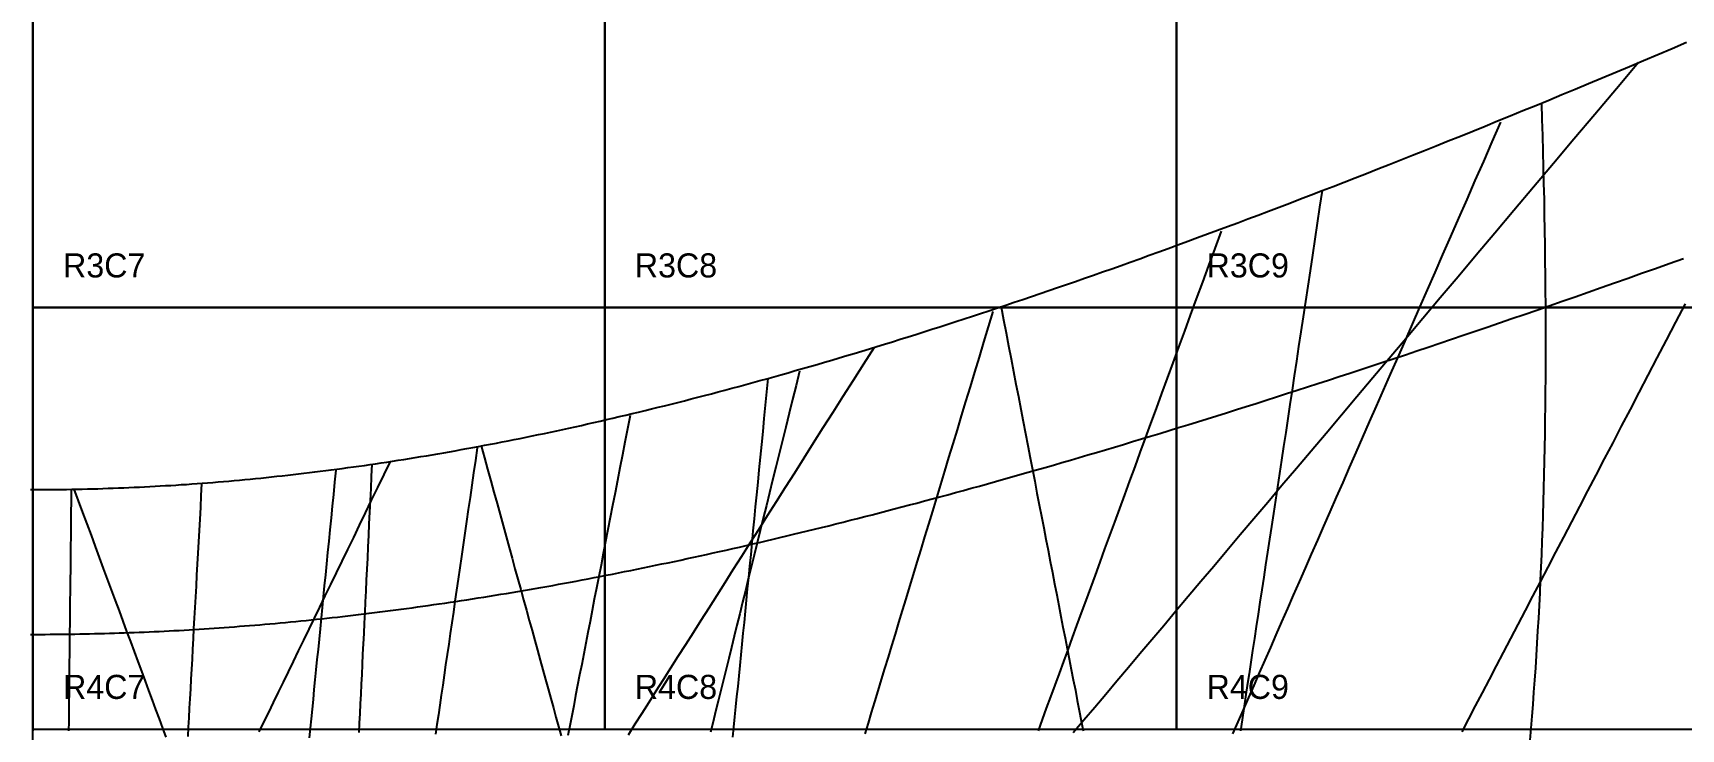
# Model space of a CAD drawing. Header units: millimetres. Extents: x -5707 to 5707, y -4531 to 2800.
# Drawn here: x 0 to 2738, y 0 to 1156 of the extents above; entities that cross this region are included whole.
import ezdxf

# ---------------------------------------------------------------- set-up
doc = ezdxf.new("R2010")
doc.units = ezdxf.units.MM
for name, color, linetype in [('ASR1', 6, 'Continuous'), ('DECL', 30, 'Continuous'), ('HOUR', 7, 'Continuous'), ('HOUR20', 8, 'Continuous'), ('MERID', 40, 'Continuous'), ('RISE', 3, 'Continuous'), ('SET', 2, 'Continuous'), ('SLABS', 9, 'Continuous'), ('TEMP', 5, 'Continuous')]:
    doc.layers.add(name, color=color, linetype=linetype)

msp = doc.modelspace()

# ---------------------------------------------------------------- linework, layer by layer
at = {"layer": 'ASR1'}
msp.add_lwpolyline([(2506.3, 1039.7), (2507.2, 1012.6), (2508, 985.7), (2508.7, 959), (2509.4, 932.5), (2510, 906.3), (2510.6, 880.2), (2511.1, 854.4), (2511.5, 828.8), (2511.9, 803.4), (2512.2, 778.2), (2512.5, 753.2), (2512.7, 728.4), (2512.9, 703.8), (2513, 679.4), (2513.1, 655.1), (2513, 631.1), (2513, 607.2), (2512.9, 583.5), (2512.7, 559.9), (2512.5, 536.6), (2512.2, 513.4), (2511.8, 490.4), (2511.4, 467.5), (2511, 444.8), (2510.5, 422.2), (2509.9, 399.9), (2509.3, 377.6), (2508.6, 355.5), (2507.9, 333.6), (2507.1, 311.8), (2506.2, 290.1), (2505.3, 268.6), (2504.4, 247.3), (2503.4, 226.1), (2502.3, 205), (2501.2, 184), (2500, 163.2), (2498.8, 142.5), (2497.5, 122), (2496.2, 101.5), (2494.8, 81.2), (2493.3, 61.1), (2491.8, 41), (2490.3, 21.1), (2488.7, 1.3), (2487, -18.4)], dxfattribs=at)
at = {"layer": 'DECL'}
for points in [[(-4.3, 397.7), (4.3, 397.7), (12.9, 397.7), (21.5, 397.7), (30.1, 397.8), (38.7, 397.9), (47.3, 398), (55.9, 398.1), (64.5, 398.2), (73.1, 398.4), (81.8, 398.6), (90.4, 398.8), (99, 399), (107.6, 399.2), (116.2, 399.5), (124.9, 399.8), (133.5, 400.1), (142.2, 400.4), (150.8, 400.7), (159.5, 401.1), (168.1, 401.5), (176.8, 401.9), (185.4, 402.3), (194.1, 402.8), (202.8, 403.2), (211.5, 403.7), (220.2, 404.2), (228.9, 404.7), (237.6, 405.3), (246.4, 405.9), (255.1, 406.4), (263.8, 407.1), (272.6, 407.7), (281.3, 408.3), (290.1, 409), (298.9, 409.7), (307.7, 410.4), (316.5, 411.2), (325.3, 411.9), (334.2, 412.7), (343, 413.5), (351.9, 414.3), (360.7, 415.1), (369.6, 416), (378.5, 416.9), (387.4, 417.8), (396.4, 418.7), (405.3, 419.7), (414.3, 420.7), (423.2, 421.6), (432.2, 422.7), (441.2, 423.7), (450.3, 424.8), (459.3, 425.8), (468.3, 427), (477.4, 428.1), (486.5, 429.2), (495.6, 430.4), (504.8, 431.6), (513.9, 432.8), (523.1, 434.1), (532.3, 435.3), (541.5, 436.6), (550.7, 437.9), (560, 439.3), (569.3, 440.6), (578.6, 442), (587.9, 443.4), (597.2, 444.9), (606.6, 446.3), (616, 447.8), (625.4, 449.3), (634.8, 450.8), (644.3, 452.4), (653.8, 454), (663.3, 455.6), (672.9, 457.2), (682.4, 458.9), (692, 460.5), (701.7, 462.3), (711.3, 464), (721, 465.7), (730.7, 467.5), (740.5, 469.3), (750.3, 471.2), (760.1, 473.1), (769.9, 474.9), (779.8, 476.9), (789.7, 478.8), (799.6, 480.8), (809.6, 482.8), (819.6, 484.8), (829.6, 486.9), (839.7, 489), (849.8, 491.1), (860, 493.2), (870.2, 495.4), (880.4, 497.6), (890.6, 499.8), (900.9, 502.1), (911.3, 504.4), (921.6, 506.7), (932.1, 509.1), (942.5, 511.4), (953, 513.9), (963.6, 516.3), (974.1, 518.8), (984.8, 521.3), (995.4, 523.8), (1006.2, 526.4), (1016.9, 529), (1027.7, 531.7), (1038.6, 534.3), (1049.5, 537), (1060.4, 539.8), (1071.4, 542.5), (1082.5, 545.3), (1093.6, 548.2), (1104.7, 551.1), (1115.9, 554), (1127.2, 556.9), (1138.5, 559.9), (1149.8, 562.9), (1161.2, 566), (1172.7, 569.1), (1184.2, 572.2), (1195.8, 575.4), (1207.5, 578.6), (1219.2, 581.8), (1230.9, 585.1), (1242.7, 588.4), (1254.6, 591.8), (1266.6, 595.2), (1278.6, 598.7), (1290.7, 602.1), (1302.8, 605.7), (1315, 609.2), (1327.3, 612.8), (1339.6, 616.5), (1352, 620.2), (1364.5, 623.9), (1377, 627.7), (1389.7, 631.6), (1402.3, 635.4), (1415.1, 639.3), (1428, 643.3), (1440.9, 647.3), (1453.9, 651.4), (1467, 655.5), (1480.1, 659.7), (1493.3, 663.9), (1506.7, 668.1), (1520.1, 672.4), (1533.6, 676.8), (1547.1, 681.2), (1560.8, 685.6), (1574.5, 690.2), (1588.4, 694.7), (1602.3, 699.3), (1616.3, 704), (1630.4, 708.8), (1644.7, 713.5), (1659, 718.4), (1673.4, 723.3), (1687.9, 728.2), (1702.5, 733.3), (1717.2, 738.3), (1732, 743.5), (1747, 748.7), (1762, 753.9), (1777.1, 759.2), (1792.4, 764.6), (1807.8, 770.1), (1823.2, 775.6), (1838.8, 781.2), (1854.5, 786.8), (1870.4, 792.6), (1886.3, 798.3), (1902.4, 804.2), (1918.6, 810.1), (1935, 816.1), (1951.4, 822.2), (1968, 828.4), (1984.8, 834.6), (2001.7, 840.9), (2018.7, 847.3), (2035.8, 853.7), (2053.1, 860.3), (2070.6, 866.9), (2088.2, 873.6), (2105.9, 880.4), (2123.8, 887.2), (2141.9, 894.2), (2160.1, 901.2), (2178.4, 908.4), (2197, 915.6), (2215.7, 922.9), (2234.6, 930.3), (2253.6, 937.8), (2272.8, 945.4), (2292.2, 953.1), (2311.8, 960.9), (2331.6, 968.8), (2351.6, 976.8), (2371.7, 984.9), (2392.1, 993.1), (2412.6, 1001.4), (2433.4, 1009.9), (2454.3, 1018.4), (2475.5, 1027.1), (2496.9, 1035.8), (2518.5, 1044.7), (2540.3, 1053.7), (2562.3, 1062.9), (2584.6, 1072.1), (2607.1, 1081.5), (2629.9, 1091), (2652.9, 1100.6), (2676.1, 1110.4), (2699.6, 1120.3), (2723.4, 1130.4), (2747.4, 1140.6)], [(-4.1, 157.2), (4.1, 157.2), (12.3, 157.2), (20.5, 157.2), (28.6, 157.3), (36.8, 157.3), (45, 157.4), (53.2, 157.5), (61.4, 157.6), (69.6, 157.7), (77.8, 157.9), (86, 158), (94.2, 158.2), (102.4, 158.4), (110.6, 158.6), (118.8, 158.8), (127, 159), (135.3, 159.3), (143.5, 159.5), (151.7, 159.8), (159.9, 160.1), (168.2, 160.4), (176.4, 160.7), (184.7, 161.1), (192.9, 161.4), (201.2, 161.8), (209.5, 162.2), (217.8, 162.6), (226.1, 163), (234.3, 163.5), (242.7, 163.9), (251, 164.4), (259.3, 164.9), (267.6, 165.4), (276, 165.9), (284.3, 166.4), (292.7, 167), (301, 167.5), (309.4, 168.1), (317.8, 168.7), (326.2, 169.3), (334.6, 169.9), (343, 170.6), (351.5, 171.2), (359.9, 171.9), (368.4, 172.6), (376.9, 173.3), (385.3, 174), (393.8, 174.8), (402.4, 175.5), (410.9, 176.3), (419.4, 177.1), (428, 177.9), (436.6, 178.8), (445.2, 179.6), (453.8, 180.5), (462.4, 181.3), (471, 182.2), (479.7, 183.2), (488.4, 184.1), (497.1, 185), (505.8, 186), (514.5, 187), (523.2, 188), (532, 189), (540.8, 190.1), (549.6, 191.1), (558.4, 192.2), (567.3, 193.3), (576.1, 194.4), (585, 195.5), (593.9, 196.7), (602.9, 197.8), (611.8, 199), (620.8, 200.2), (629.8, 201.5), (638.8, 202.7), (647.9, 204), (656.9, 205.3), (666, 206.6), (675.1, 207.9), (684.3, 209.2), (693.5, 210.6), (702.7, 212), (711.9, 213.4), (721.1, 214.8), (730.4, 216.2), (739.7, 217.7), (749.1, 219.2), (758.4, 220.7), (767.8, 222.2), (777.3, 223.8), (786.7, 225.3), (796.2, 226.9), (805.7, 228.5), (815.3, 230.2), (824.9, 231.8), (834.5, 233.5), (844.1, 235.2), (853.8, 236.9), (863.5, 238.6), (873.3, 240.4), (883.1, 242.2), (892.9, 244), (902.8, 245.8), (912.7, 247.7), (922.6, 249.6), (932.6, 251.5), (942.6, 253.4), (952.6, 255.4), (962.7, 257.3), (972.9, 259.3), (983, 261.4), (993.3, 263.4), (1003.5, 265.5), (1013.8, 267.6), (1024.1, 269.7), (1034.5, 271.9), (1045, 274.1), (1055.4, 276.3), (1066, 278.5), (1076.5, 280.7), (1087.1, 283), (1097.8, 285.3), (1108.5, 287.7), (1119.3, 290.1), (1130.1, 292.4), (1140.9, 294.9), (1151.8, 297.3), (1162.8, 299.8), (1173.8, 302.3), (1184.9, 304.9), (1196, 307.4), (1207.2, 310), (1218.4, 312.7), (1229.7, 315.3), (1241.1, 318), (1252.5, 320.7), (1263.9, 323.5), (1275.5, 326.3), (1287, 329.1), (1298.7, 331.9), (1310.4, 334.8), (1322.2, 337.7), (1334, 340.7), (1345.9, 343.7), (1357.9, 346.7), (1369.9, 349.7), (1382, 352.8), (1394.2, 355.9), (1406.4, 359.1), (1418.7, 362.3), (1431.1, 365.5), (1443.6, 368.8), (1456.1, 372.1), (1468.7, 375.4), (1481.4, 378.8), (1494.1, 382.2), (1507, 385.7), (1519.9, 389.2), (1532.9, 392.7), (1546, 396.3), (1559.1, 399.9), (1572.4, 403.6), (1585.7, 407.3), (1599.1, 411.1), (1612.6, 414.8), (1626.2, 418.7), (1639.9, 422.6), (1653.7, 426.5), (1667.5, 430.4), (1681.5, 434.5), (1695.6, 438.5), (1709.7, 442.6), (1724, 446.8), (1738.3, 451), (1752.8, 455.2), (1767.3, 459.5), (1782, 463.9), (1796.8, 468.3), (1811.7, 472.8), (1826.7, 477.3), (1841.8, 481.8), (1857, 486.4), (1872.3, 491.1), (1887.8, 495.8), (1903.3, 500.6), (1919, 505.4), (1934.8, 510.3), (1950.8, 515.3), (1966.8, 520.3), (1983, 525.4), (1999.4, 530.5), (2015.8, 535.7), (2032.4, 540.9), (2049.1, 546.3), (2066, 551.7), (2083, 557.1), (2100.2, 562.6), (2117.5, 568.2), (2134.9, 573.9), (2152.5, 579.6), (2170.3, 585.4), (2188.2, 591.2), (2206.3, 597.2), (2224.5, 603.2), (2242.9, 609.3), (2261.5, 615.4), (2280.2, 621.7), (2299.1, 628), (2318.2, 634.4), (2337.4, 640.9), (2356.9, 647.5), (2376.5, 654.1), (2396.3, 660.8), (2416.4, 667.7), (2436.6, 674.6), (2457, 681.6), (2477.6, 688.7), (2498.4, 695.8), (2519.4, 703.1), (2540.7, 710.5), (2562.1, 718), (2583.8, 725.5), (2605.7, 733.2), (2627.8, 741), (2650.2, 748.9), (2672.8, 756.9), (2695.7, 765), (2718.8, 773.2), (2742.1, 781.5)]]:
    msp.add_lwpolyline(points, dxfattribs=at)
at = {"layer": 'HOUR'}
for points in [[(1595, 693.6), (1587.2, 667.9), (1579.5, 642.4), (1571.9, 617.4), (1564.4, 592.6), (1557, 568.2), (1549.6, 544.1), (1542.4, 520.4), (1535.3, 496.9), (1528.3, 473.7), (1521.3, 450.8), (1514.5, 428.2), (1507.7, 405.9), (1501, 383.8), (1494.4, 362), (1487.9, 340.5), (1481.4, 319.2), (1475, 298.2), (1468.7, 277.4), (1462.5, 256.9), (1456.3, 236.5), (1450.2, 216.5), (1444.2, 196.6), (1438.3, 177), (1432.4, 157.6), (1426.5, 138.4), (1420.8, 119.4), (1415.1, 100.6), (1409.4, 82), (1403.8, 63.6), (1398.3, 45.4), (1392.9, 27.4), (1387.5, 9.5), (1382.1, -8.1)], [(2745.1, 706), (2729.3, 675.8), (2713.7, 645.9), (2698.3, 616.5), (2683.2, 587.6), (2668.3, 559), (2653.6, 530.8), (2639, 503), (2624.7, 475.6), (2610.6, 448.6), (2596.7, 421.9), (2582.9, 395.6), (2569.4, 369.6), (2556, 344), (2542.8, 318.7), (2529.7, 293.7), (2516.8, 269), (2504.1, 244.7), (2491.6, 220.6), (2479.1, 196.9), (2466.9, 173.4), (2454.8, 150.2), (2442.8, 127.3), (2431, 104.7), (2419.3, 82.3), (2407.8, 60.2), (2396.4, 38.4), (2385.1, 16.8), (2373.9, -4.6)], [(738.2, 467.1), (735.1, 446.1), (732.1, 425.3), (729.1, 404.8), (726.2, 384.6), (723.3, 364.5), (720.4, 344.7), (717.5, 325.2), (714.7, 305.8), (711.9, 286.7), (709.2, 267.8), (706.5, 249.1), (703.8, 230.6), (701.1, 212.4), (698.5, 194.3), (695.9, 176.4), (693.3, 158.7), (690.7, 141.2), (688.2, 123.8), (685.7, 106.7), (683.2, 89.7), (680.8, 72.9), (678.3, 56.2), (675.9, 39.8), (673.6, 23.5), (671.2, 7.3), (668.9, -8.7)], [(63.5, 398.1), (63.3, 378.4), (63.1, 359), (62.9, 339.9), (62.7, 320.9), (62.5, 302.2), (62.3, 283.7), (62.1, 265.3), (61.9, 247.2), (61.7, 229.3), (61.5, 211.6), (61.3, 194), (61.1, 176.7), (60.9, 159.5), (60.8, 142.5), (60.6, 125.7), (60.4, 109.1), (60.2, 92.6), (60, 76.3), (59.9, 60.2), (59.7, 44.2), (59.5, 28.4), (59.4, 12.7), (59.2, -2.8)]]:
    msp.add_lwpolyline(points, dxfattribs=at)
at = {"layer": 'HOUR20'}
for points in [[(2438.5, 1007.9), (2424.1, 975), (2409.9, 942.7), (2395.9, 910.8), (2382.2, 879.4), (2368.6, 848.5), (2355.3, 818), (2342.1, 788), (2329.1, 758.4), (2316.3, 729.3), (2303.7, 700.5), (2291.3, 672.2), (2279.1, 644.3), (2267, 616.7), (2255.1, 589.6), (2243.3, 562.8), (2231.8, 536.4), (2220.3, 510.3), (2209, 484.6), (2197.9, 459.2), (2186.9, 434.1), (2176.1, 409.4), (2165.4, 384.9), (2154.8, 360.8), (2144.3, 337), (2134, 313.5), (2123.8, 290.2), (2113.8, 267.3), (2103.8, 244.6), (2094, 222.2), (2084.3, 200.1), (2074.7, 178.2), (2065.2, 156.6), (2055.9, 135.2), (2046.6, 114.1), (2037.4, 93.2), (2028.4, 72.5), (2019.4, 52.1), (2010.6, 31.9), (2001.8, 11.9), (1993.1, -7.9)], [(1974.1, 826.9), (1963.6, 798.2), (1953.2, 769.9), (1943, 742), (1932.9, 714.5), (1922.9, 687.4), (1913.1, 660.7), (1903.5, 634.3), (1893.9, 608.3), (1884.5, 582.6), (1875.2, 557.3), (1866.1, 532.3), (1857, 507.6), (1848.1, 483.3), (1839.3, 459.2), (1830.6, 435.5), (1822, 412.1), (1813.5, 388.9), (1805.1, 366.1), (1796.9, 343.5), (1788.7, 321.2), (1780.6, 299.1), (1772.6, 277.4), (1764.7, 255.8), (1756.9, 234.6), (1749.2, 213.5), (1741.6, 192.8), (1734.1, 172.2), (1726.6, 151.9), (1719.3, 131.8), (1712, 111.9), (1704.8, 92.3), (1697.6, 72.8), (1690.6, 53.6), (1683.6, 34.6), (1676.7, 15.8), (1669.9, -2.9)], [(1273.6, 594.4), (1267.8, 570.7), (1262, 547.4), (1256.3, 524.4), (1250.7, 501.6), (1245.2, 479.2), (1239.7, 457), (1234.3, 435.1), (1229, 413.4), (1223.7, 392.1), (1218.5, 371), (1213.4, 350.1), (1208.3, 329.5), (1203.2, 309.1), (1198.3, 288.9), (1193.4, 269), (1188.5, 249.3), (1183.7, 229.8), (1179, 210.6), (1174.3, 191.5), (1169.6, 172.7), (1165, 154), (1160.5, 135.6), (1156, 117.4), (1151.5, 99.3), (1147.1, 81.5), (1142.8, 63.8), (1138.5, 46.3), (1134.2, 29), (1130, 11.8), (1125.8, -5.1)], [(992.1, 520.7), (987.8, 498.6), (983.5, 476.7), (979.3, 455.2), (975.2, 433.9), (971.1, 412.8), (967.1, 392.1), (963.1, 371.5), (959.1, 351.2), (955.2, 331.2), (951.4, 311.3), (947.5, 291.7), (943.8, 272.3), (940.1, 253.2), (936.4, 234.2), (932.7, 215.5), (929.1, 197), (925.6, 178.6), (922, 160.5), (918.5, 142.5), (915.1, 124.8), (911.7, 107.2), (908.3, 89.8), (904.9, 72.6), (901.6, 55.6), (898.4, 38.7), (895.1, 22), (891.9, 5.5), (888.7, -10.9)], [(503.2, 430.1), (501.2, 409.8), (499.2, 389.8), (497.2, 370), (495.3, 350.5), (493.4, 331.1), (491.5, 312), (489.6, 293.1), (487.7, 274.5), (485.9, 256), (484.1, 237.7), (482.3, 219.6), (480.5, 201.8), (478.7, 184.1), (477, 166.6), (475.3, 149.3), (473.6, 132.1), (471.9, 115.2), (470.2, 98.4), (468.6, 81.8), (466.9, 65.4), (465.3, 49.1), (463.7, 33), (462.1, 17), (460.6, 1.2), (459, -14.5)], [(280.2, 407.5), (279.1, 387.7), (278.1, 368.1), (277, 348.8), (275.9, 329.6), (274.9, 310.7), (273.9, 292), (272.9, 273.6), (271.9, 255.3), (270.9, 237.2), (269.9, 219.3), (268.9, 201.6), (268, 184.1), (267, 166.8), (266.1, 149.6), (265.2, 132.7), (264.3, 115.9), (263.3, 99.3), (262.4, 82.8), (261.6, 66.6), (260.7, 50.4), (259.8, 34.5), (258.9, 18.7), (258.1, 3), (257.2, -12.5)]]:
    msp.add_lwpolyline(points, dxfattribs=at)
at = {"layer": 'MERID'}
msp.add_lwpolyline([(0, -2800), (0, 2800)], dxfattribs=at)
at = {"layer": 'RISE'}
for points in [[(2667.5, 1106.8), (2630.9, 1063.3), (2595.1, 1020.8), (2560.2, 979.5), (2526.2, 939.1), (2493, 899.7), (2460.6, 861.3), (2428.9, 823.7), (2398, 787), (2367.8, 751.2), (2338.2, 716.1), (2309.3, 681.9), (2281.1, 648.3), (2253.4, 615.5), (2226.3, 583.4), (2199.8, 552), (2173.9, 521.2), (2148.4, 491.1), (2123.5, 461.6), (2099.1, 432.6), (2075.1, 404.2), (2051.6, 376.4), (2028.6, 349.1), (2006, 322.3), (1983.8, 296), (1962, 270.2), (1940.6, 244.9), (1919.6, 220), (1899, 195.6), (1878.7, 171.6), (1858.8, 148), (1839.2, 124.8), (1820, 102), (1801.1, 79.6), (1782.5, 57.6), (1764.1, 35.9), (1746.1, 14.6), (1728.4, -6.4)], [(1397.4, 633.9), (1379.8, 606.2), (1362.6, 578.9), (1345.6, 552.1), (1328.9, 525.9), (1312.6, 500), (1296.5, 474.7), (1280.6, 449.7), (1265.1, 425.2), (1249.8, 401.1), (1234.8, 377.4), (1220, 354.1), (1205.4, 331.1), (1191.1, 308.6), (1177, 286.3), (1163.1, 264.5), (1149.4, 242.9), (1136, 221.7), (1122.7, 200.9), (1109.7, 180.3), (1096.8, 160), (1084.1, 140), (1071.6, 120.4), (1059.3, 100.9), (1047.1, 81.8), (1035.1, 62.9), (1023.3, 44.3), (1011.6, 26), (1000.1, 7.9), (988.8, -10)], [(593.5, 444.3), (582.9, 422.5), (572.5, 401.1), (562.2, 379.9), (552.1, 359.1), (542.2, 338.6), (532.3, 318.3), (522.6, 298.3), (513.1, 278.6), (503.6, 259.2), (494.3, 240), (485.1, 221), (476, 202.4), (467.1, 183.9), (458.2, 165.7), (449.5, 147.7), (440.8, 129.9), (432.3, 112.4), (423.9, 95.1), (415.6, 77.9), (407.3, 61), (399.2, 44.3), (391.2, 27.7), (383.2, 11.4), (375.3, -4.8)]]:
    msp.add_lwpolyline(points, dxfattribs=at)
at = {"layer": 'SET'}
for points in [[(1608.6, 701.4), (1612.8, 679.5), (1617, 657.8), (1621.1, 636.3), (1625.2, 615), (1629.3, 593.8), (1633.3, 572.9), (1637.3, 552.1), (1641.3, 531.5), (1645.2, 511), (1649.1, 490.8), (1653, 470.7), (1656.9, 450.7), (1660.7, 431), (1664.5, 411.4), (1668.2, 391.9), (1672, 372.6), (1675.7, 353.4), (1679.4, 334.4), (1683, 315.5), (1686.7, 296.8), (1690.3, 278.1), (1693.9, 259.7), (1697.4, 241.3), (1701, 223.1), (1704.5, 205), (1708, 187.1), (1711.4, 169.2), (1714.9, 151.5), (1718.3, 133.9), (1721.7, 116.4), (1725.1, 99), (1728.5, 81.7), (1731.9, 64.6), (1735.2, 47.5), (1738.5, 30.5), (1741.8, 13.7), (1745.1, -3.1)], [(744.7, 470.1), (750.1, 450.7), (755.4, 431.4), (760.6, 412.3), (765.8, 393.4), (771, 374.7), (776.1, 356.2), (781.1, 337.9), (786.1, 319.7), (791.1, 301.7), (796, 283.9), (800.9, 266.3), (805.7, 248.8), (810.5, 231.5), (815.2, 214.3), (819.9, 197.3), (824.5, 180.5), (829.2, 163.8), (833.7, 147.2), (838.3, 130.8), (842.8, 114.5), (847.2, 98.3), (851.7, 82.3), (856.1, 66.5), (860.4, 50.7), (864.8, 35.1), (869, 19.6), (873.3, 4.2), (877.5, -11.1)], [(68.1, 398.3), (75.3, 378.8), (82.5, 359.6), (89.5, 340.6), (96.5, 321.8), (103.3, 303.2), (110.1, 284.8), (116.8, 266.7), (123.5, 248.8), (130.1, 231), (136.6, 213.5), (143, 196.1), (149.3, 179), (155.6, 162), (161.9, 145.2), (168, 128.6), (174.1, 112.1), (180.2, 95.9), (186.2, 79.7), (192.1, 63.8), (197.9, 48), (203.8, 32.4), (209.5, 16.9), (215.2, 1.5), (220.8, -13.7)]]:
    msp.add_lwpolyline(points, dxfattribs=at)
at = {"layer": 'SLABS'}
for points in [[(0, 700), (950, 700), (950, 1400), (0, 1400)], [(950, 700), (1900, 700), (1900, 1400), (950, 1400)], [(1900, 700), (2850, 700), (2850, 1400), (1900, 1400)], [(0, 0), (950, 0), (950, 700), (0, 700)], [(950, 0), (1900, 0), (1900, 700), (950, 700)], [(1900, 0), (2850, 0), (2850, 700), (1900, 700)]]:
    msp.add_lwpolyline(points, close=True, dxfattribs=at)
at = {"layer": 'TEMP'}
for points in [[(2141.9, 894.2), (2137.8, 867), (2133.7, 840), (2129.8, 813.4), (2125.8, 787.1), (2121.9, 761.1), (2118, 735.3), (2114.2, 709.9), (2110.4, 684.7), (2106.6, 659.8), (2102.9, 635.1), (2099.3, 610.7), (2095.6, 586.6), (2092, 562.7), (2088.4, 539), (2084.9, 515.6), (2081.4, 492.5), (2077.9, 469.5), (2074.5, 446.8), (2071.1, 424.3), (2067.7, 402.1), (2064.4, 380), (2061, 358.2), (2057.8, 336.5), (2054.5, 315.1), (2051.3, 293.9), (2048.1, 272.8), (2044.9, 252), (2041.8, 231.3), (2038.7, 210.8), (2035.6, 190.5), (2032.5, 170.4), (2029.5, 150.4), (2026.5, 130.7), (2023.5, 111.1), (2020.5, 91.6), (2017.6, 72.3), (2014.7, 53.2), (2011.8, 34.3), (2008.9, 15.4), (2006.1, -3.2)], [(1221.1, 582.4), (1218.9, 559.9), (1216.8, 537.7), (1214.6, 515.8), (1212.5, 494.1), (1210.4, 472.7), (1208.3, 451.5), (1206.3, 430.5), (1204.2, 409.8), (1202.2, 389.2), (1200.2, 368.9), (1198.3, 348.9), (1196.3, 329), (1194.4, 309.3), (1192.5, 289.9), (1190.6, 270.6), (1188.7, 251.5), (1186.8, 232.7), (1185, 214), (1183.2, 195.5), (1181.4, 177.2), (1179.6, 159), (1177.8, 141.1), (1176, 123.3), (1174.3, 105.7), (1172.6, 88.2), (1170.9, 70.9), (1169.2, 53.8), (1167.5, 36.8), (1165.8, 20), (1164.2, 3.3), (1162.5, -13.3)], [(563.1, 439.7), (562.1, 419.5), (561.1, 399.4), (560.2, 379.6), (559.2, 360.1), (558.3, 340.7), (557.4, 321.6), (556.5, 302.7), (555.6, 284), (554.7, 265.5), (553.8, 247.2), (552.9, 229.1), (552, 211.1), (551.2, 193.4), (550.3, 175.9), (549.5, 158.5), (548.6, 141.3), (547.8, 124.3), (547, 107.4), (546.2, 90.8), (545.4, 74.3), (544.6, 57.9), (543.8, 41.7), (543, 25.7), (542.2, 9.8), (541.5, -5.9)], [(0, 397.7), (0, 378.1), (0, 358.7), (0, 339.5), (0, 320.6), (0, 301.8), (0, 283.3), (0, 265), (0, 246.9), (0, 229), (0, 211.3), (0, 193.7), (0, 176.4), (0, 159.2), (0, 142.2), (0, 125.4), (0, 108.8), (0, 92.3), (0, 76), (0, 59.9), (0, 43.9), (0, 28.1), (0, 12.4), (0, -3.1)]]:
    msp.add_lwpolyline(points, dxfattribs=at)

# ---------------------------------------------------------------- texts
at = {"layer": 'SLABS'}
for s, p in [('R3C7', (50, 750)), ('R3C8', (1000, 750)), ('R3C9', (1950, 750)), ('R4C7', (50, 50)), ('R4C8', (1000, 50)), ('R4C9', (1950, 50))]:
    msp.add_text(s, height=40, dxfattribs=at).set_placement(p)

doc.saveas('drawing.dxf')
